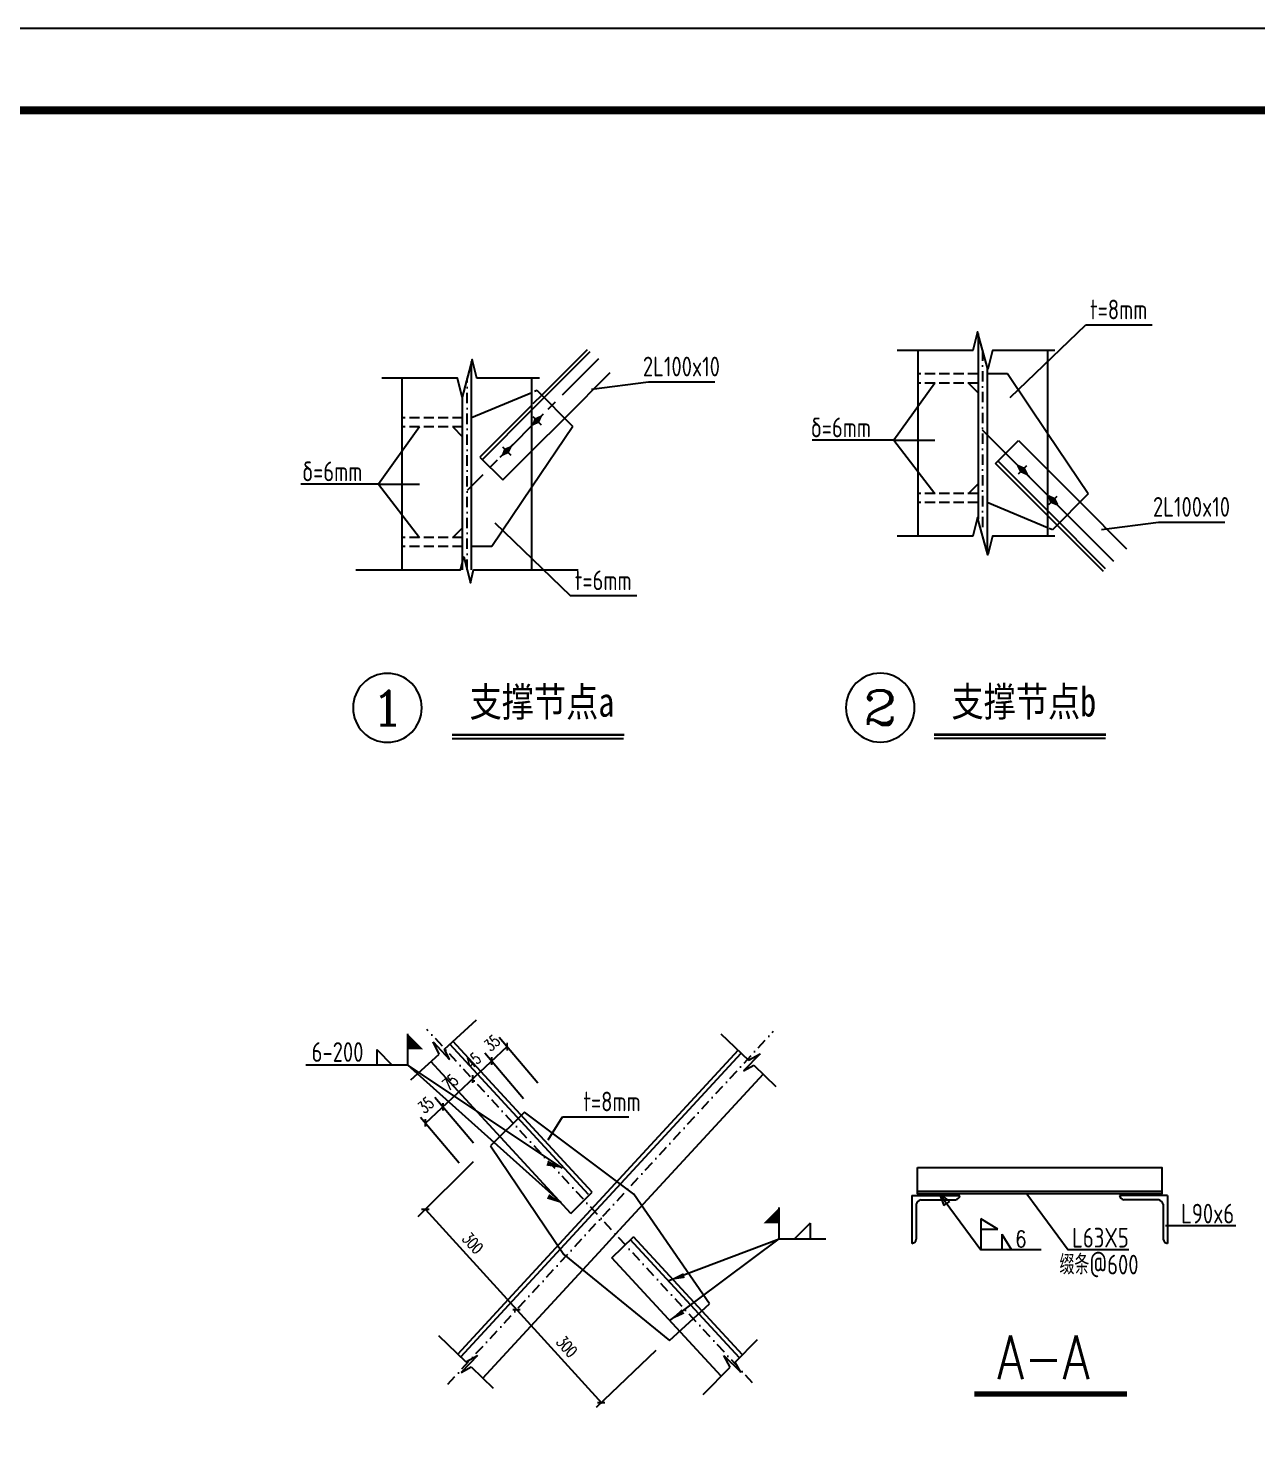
# Model space of a CAD drawing. Extents: x 69728788 to 150163257, y 20675998 to 43663798.
# Drawn here: x 75112183 to 75142181, y 21003570 to 21038288 of the extents above; entities that cross this region are included whole.
import ezdxf
from ezdxf.enums import TextEntityAlignment as Align

# ---------------------------------------------------------------- set-up
doc = ezdxf.new("R2010")
doc.units = 0
doc.header["$LTSCALE"] = 1000
doc.header["$MEASUREMENT"] = 0
for name, pattern in [('CENTER', [2, 1.25, -0.25, 0.25, -0.25]), ('DASH', [0.35, 0.25, -0.1]), ('DASHDOT', [25.4, 12.7, -6.35, 0, -6.35]), ('DOTE', [2.42, 2, -0.2, 0.02, -0.2]), ('X1', [2.5, 1.5, -1])]:
    doc.linetypes.add(name, pattern=pattern)
doc.layers.get('0').update_dxf_attribs({"linetype": 'CONTINUOUS'})
for name, color, linetype in [('DIM', 3, 'CONTINUOUS'), ('DOTE', 251, 'DOTE'), ('JZSM', 7, 'CONTINUOUS'), ('LAYER3', 5, 'CONTINUOUS'), ('PUB_TEXT', 7, 'CONTINUOUS'), ('PUB_TITLE', 4, 'CONTINUOUS'), ('S', 2, 'CONTINUOUS'), ('X1', 2, 'X1')]:
    doc.layers.add(name, color=color, linetype=linetype)
doc.styles.add('-楷体_GB2312', font='', dxfattribs={"width": 0.8})
doc.styles.add('_TCH_DIM', font='SIMPLEX', dxfattribs={"bigfont": 'GBCBIG'})
doc.styles.add('_TXT', font='SIMPLEX.shx', dxfattribs={"width": 0.6})
doc.styles.add('COMP', font='complex', dxfattribs={"bigfont": 'hztxt'})
doc.styles.add('DIM_FONT', font='SIMPLEX.shx', dxfattribs={"width": 0.8})
doc.styles.add('TSSD_Rein', font='atssdeng.shx', dxfattribs={"width": 0.7, "bigfont": 'atssdchn.shx'})
doc.styles.get('-楷体_GB2312').set_extended_font_data('SimSun')

# ---------------------------------------------------------------- blocks, each defined once
blk = doc.blocks.new('_INDEX1')
at = {"const_width": 0.035}
blk.add_lwpolyline([(-0.5, 0, 1), (0.5, 0, 1)], format="xyb", close=True, dxfattribs=at)
at = {"style": 'COMP', "width": 2.333333}
blk.add_attdef('1', text='', height=0.5, dxfattribs=at).set_placement((-0.25, -0.25), (0.25, -0.25), align=Align.FIT)
blk = doc.blocks.new('32')
at = {"layer": 'JZSM'}
for p, q in [((-29972, 125922), (-30234, 125660)), ((-30180, 125876), (-30011, 125706)), ((-30132, 125827), (-30014, 125880)), ((-30067, 125762), (-30014, 125880)), ((-30132, 125827), (-30185, 125709)), ((-30067, 125762), (-30185, 125709))]:
    blk.add_line(p, q, dxfattribs=at)
at = {"layer": 'JZSM', "const_width": 32.1}
blk.add_lwpolyline([(-30111, 125806, 1), (-30088, 125783, 1)], format="xyb", close=True, dxfattribs=at)

msp = doc.modelspace()

# ---------------------------------------------------------------- linework, layer by layer
at = {"color": 7}
for p, q in [((75136164.1, 21029275.2), (75138007.5, 21031052.3)), ((75138007.5, 21031052.3), (75139630.7, 21031052.3)), ((75135378.9, 21030842.4), (75135378.9, 21026309.9)), ((75125895.1, 21030389.2), (75124482.3, 21028975.1)), ((75124729.8, 21029342.4), (75125835.3, 21030448.8)), ((75133905.3, 21030425), (75133905.3, 21025892.5)), ((75137073.2, 21030425), (75137073.2, 21025892.5)), ((75123008.7, 21025072.8), (75123008.7, 21030155)), ((75135599.6, 21030019), (75135599.6, 21025486.5)), ((75121314.4, 21025072.8), (75121314.4, 21029749)), ((75124482.3, 21025072.8), (75124482.3, 21029749)), ((75125289.8, 21028782.4), (75126396.2, 21029889.7)), ((75125935.4, 21029483.8), (75127326.8, 21029659.8)), ((75127326.8, 21029659.8), (75128950, 21029659.8)), ((75136096.4, 21029852.3), (75135599.6, 21029852.3)), ((75137073.2, 21028403.1), (75136096.4, 21029852.3)), ((75122788, 21025072.8), (75122788, 21029331.6)), ((75124482.3, 21029395.6), (75123008.7, 21028779.5)), ((75124729.8, 21029342.4), (75124507.1, 21029119.5)), ((75124609.2, 21029448.6), (75124547.5, 21029422.9)), ((75125480, 21028570), (75124609.2, 21029448.6)), ((75124482.3, 21029094.6), (75123212.5, 21027823.6)), ((75124482.3, 21028975.1), (75123272.2, 21027763.9)), ((75124482.3, 21027974.1), (75125289.8, 21028782.4)), ((75125480, 21028570), (75124482.3, 21027089.9)), ((75138697.4, 21025271.9), (75135489.2, 21028483)), ((75138070.9, 21026923), (75137073.2, 21028403.1)), ((75123772.7, 21027263.9), (75124482.3, 21027974.1)), ((75135803.3, 21027669.4), (75136363.6, 21028229.2)), ((75136363.6, 21028229.2), (75137073.2, 21027518.9)), ((75123212.5, 21027823.6), (75123772.7, 21027263.9)), ((75137073.2, 21026398.4), (75135803.3, 21027669.4)), ((75137073.2, 21026517.9), (75135863.1, 21027729.1)), ((75137073.2, 21027518.9), (75137880.7, 21026710.6)), ((75124482.3, 21027089.9), (75123505.5, 21025640.7)), ((75138070.9, 21026923), (75137200.1, 21026044.4)), ((75137073.2, 21026097.4), (75135599.6, 21026713.6)), ((75137880.7, 21026710.6), (75139007.5, 21025582.9)), ((75123573.2, 21026217.8), (75125416.6, 21024440.7)), ((75138491.5, 21025098.3), (75137073.2, 21026517.9)), ((75137320.7, 21026150.6), (75137073.2, 21026398.4)), ((75138394.4, 21026057.9), (75139785.8, 21026233.9)), ((75139785.8, 21026233.9), (75141409, 21026233.9)), ((75137200.1, 21026044.4), (75137114.4, 21026080.2)), ((75137320.7, 21026150.6), (75138429.9, 21025040.5)), ((75123505.5, 21025640.7), (75123008.7, 21025640.7)), ((75125416.6, 21024440.7), (75127039.8, 21024440.7)), ((75122344.9, 21013370.5), (75123127, 21014087.9)), ((75129099.3, 21013744.3), (75129769.2, 21013100)), ((75121882.6, 21011563.9), (75123876.5, 21013430.8)), ((75122072.9, 21013544), (75122467.6, 21013113.7)), ((75122212, 21013248.6), (75122072.9, 21013544)), ((75122467.6, 21013113.7), (75122344.9, 21013370.5)), ((75123679.8, 21013663.5), (75124622.8, 21012547.4)), ((75121527.1, 21012620.4), (75122212, 21013248.6)), ((75123330.6, 21013279.9), (75124273.6, 21012163.7)), ((75130055.3, 21013257.4), (75129650.5, 21012836.5)), ((75129769.2, 21013100), (75130055.3, 21013257.4)), ((75129650.5, 21012836.5), (75129899.2, 21012975)), ((75129899.2, 21012975), (75130435.3, 21012459.5)), ((75122108.2, 21012198.6), (75123051.2, 21011082.4)), ((75121759, 21011710.2), (75122701.9, 21010594.1)), ((75124299.1, 21011833.3), (75123466.4, 21011005.1)), ((75126968.1, 21009828.9), (75124299.1, 21011833.3)), ((75124877.3, 21011156.5), (75125227.4, 21011717.7)), ((75125227.4, 21011717.7), (75126850.6, 21011717.7)), ((75123466.4, 21011005.1), (75125259, 21008360)), ((75123043.9, 21010617), (75121697.4, 21009275.8)), ((75125431.2, 21009360.9), (75125951.2, 21009877.5)), ((75128817.1, 21007150.4), (75126968.1, 21009828.9)), ((75121878.2, 21009455.9), (75126186.3, 21004723.7)), ((75126430.4, 21008276.9), (75126958.9, 21008791.5)), ((75125259, 21008360), (75127843.2, 21006256.1)), ((75127843.2, 21006256.1), (75128817.1, 21007150.4)), ((75122199, 21006382.1), (75122868.5, 21005737.4)), ((75129446.5, 21005731.4), (75129991.2, 21006283.3)), ((75123154.7, 21005894.5), (75122749.6, 21005473.9)), ((75122868.5, 21005737.4), (75123154.7, 21005894.5)), ((75127508.8, 21006014), (75126047.8, 21004617.4)), ((75129319.8, 21005603), (75129166.2, 21005891.1)), ((75129166.2, 21005891.1), (75129581.8, 21005480.9)), ((75129581.8, 21005480.9), (75129446.5, 21005731.4)), ((75122749.6, 21005473.9), (75122998.4, 21005612.3)), ((75122998.4, 21005612.3), (75123534.1, 21005096.4)), ((75128666.9, 21004941.5), (75129319.8, 21005603))]:
    msp.add_line(p, q, dxfattribs=at)
at = {"color": 7, "linetype": 'CENTER'}
msp.add_line((75126106.5, 21030221.1), (75122898.3, 21027010), dxfattribs=at)
at = {"linetype": 'DASH'}
for p, q in [((75135378.9, 21029852.3), (75133905.3, 21029852.3)), ((75135378.9, 21029631.7), (75133905.3, 21029631.7)), ((75122788, 21028779.5), (75121314.4, 21028779.5)), ((75122788, 21028558.8), (75121314.4, 21028558.8)), ((75135378.9, 21026934.2), (75133905.3, 21026934.2)), ((75135378.9, 21026713.6), (75133905.3, 21026713.6)), ((75122788, 21025861.4), (75121314.4, 21025861.4)), ((75122788, 21025640.7), (75121314.4, 21025640.7))]:
    msp.add_line(p, q, dxfattribs=at)
for p, q in [((75134325.2, 21029631.7), (75133323.8, 21028238.5)), ((75135142.8, 21029631.7), (75135378.9, 21029394.3)), ((75121734.3, 21028558.8), (75120732.9, 21027165.7)), ((75122551.9, 21028558.8), (75122788, 21028321.5)), ((75133323.8, 21028238.5), (75131327.9, 21028238.5)), ((75133323.8, 21028238.5), (75134325.2, 21028238.5)), ((75133323.8, 21028238.5), (75134325.2, 21026934.2)), ((75120732.9, 21027165.7), (75118834.1, 21027165.7)), ((75120732.9, 21027165.7), (75121734.3, 21027165.7)), ((75120732.9, 21027165.7), (75121734.3, 21025861.4)), ((75135142.8, 21026934.2), (75135378.9, 21027171.5)), ((75122551.9, 21025861.4), (75122788, 21026098.7)), ((75126721.7, 21020948.9), (75122535.5, 21020948.9)), ((75138491.4, 21020954.1), (75134305.1, 21020954.1)), ((75134437.4, 21009837.1), (75134541.5, 21009553.9)), ((75134437.4, 21009837.1), (75134676.6, 21009653.1)), ((75134437.4, 21009837.1), (75135444.2, 21008467.2)), ((75134541.5, 21009553.9), (75134609.1, 21009603.5)), ((75134676.6, 21009653.1), (75134609.1, 21009603.5)), ((75136572.7, 21009837.1), (75137579.5, 21008467.2)), ((75135862.9, 21008978.1), (75135446.2, 21009229.2)), ((75135446.2, 21009229.2), (75135446.2, 21008467.2)), ((75135446.2, 21008978.1), (75135862.9, 21008978.1)), ((75135957.8, 21008848.8), (75136198.4, 21008467.2)), ((75135957.8, 21008848.8), (75135957.8, 21008467.2)), ((75141676.2, 21009055.1), (75139954.1, 21009055.1)), ((75136922.9, 21008467.2), (75135444.2, 21008467.2)), ((75139058.2, 21008467.2), (75137579.5, 21008467.2))]:
    msp.add_line(p, q)
at = {"color": 7}
for points in [[(75137255.1, 21030425), (75135728.4, 21030425), (75135613.8, 21029966), (75135367.8, 21030884), (75135253.2, 21030425), (75133405.6, 21030425)], [(75124664.2, 21029749), (75123137.5, 21029749), (75123022.9, 21030208), (75122776.9, 21029290), (75122662.3, 21029749), (75120814.7, 21029749)], [(75137255.1, 21025892.5), (75135728.4, 21025892.5), (75135613.8, 21025433.5), (75135367.8, 21026351.5), (75135253.2, 21025892.5), (75133405.6, 21025892.5)], [(75120184, 21025072.8), (75122740, 21025072.8), (75122819, 21025389.6), (75122977.7, 21024755.9), (75123056.7, 21025072.8), (75125612.7, 21025072.8)]]:
    msp.add_lwpolyline(points, dxfattribs=at)
for points, const_width in [([(75123876.1, 21013525.8), (75123876.9, 21013335.7)], 48), ([(75123500.1, 21013173.7), (75123500.9, 21012983.7)], 48), ([(75123031.5, 21012735), (75123032.4, 21012545)], 48), ([(75122307.5, 21012057.2), (75122308.4, 21011867.1)], 48), ([(75121877.8, 21011664.1), (75121878.6, 21011474.1)], 48), ([(75121783.2, 21009455.5), (75121973.3, 21009456.3)], 48), ([(75124010.6, 21007008.7), (75124200.7, 21007009.6)], 48), ([(75135284.9, 21004951.4), (75139016.8, 21004951.4)], 132.7), ([(75126078.6, 21004737.2), (75126268.6, 21004738)], 48)]:
    msp.add_lwpolyline(points, dxfattribs=dict(const_width=const_width))
for points in [[(75125227.6, 21010466.1, 0, 126.7, 0), (75124854.7, 21010586.2, 126.7, 126.7, 0)], [(75125222.8, 21009601.7, 0, 126.7, 0), (75124871.9, 21009775.8, 126.7, 126.7, 0)], [(75127823.9, 21007726.4, 0, 126.7, 0), (75128198, 21007842.9, 126.7, 126.7, 0)], [(75127845.5, 21006748.5, 0, 126.7, 0), (75128172.7, 21006963.9, 126.7, 126.7, 0)]]:
    msp.add_lwpolyline(points, format="xyseb", dxfattribs=at)
at = {"layer": 'DIM', "color": 7}
for p, q in [((75121450.6, 21012981), (75121450.6, 21013741.3)), ((75120690.3, 21013361.1), (75121070.4, 21012981)), ((75120690.3, 21013361.1), (75120690.3, 21012981)), ((75121450.6, 21012981), (75118960.9, 21012981)), ((75125228.8, 21010461.9), (75121450.6, 21012981)), ((75125200.7, 21009615.6), (75121450.6, 21012981)), ((75130518.2, 21008739.4), (75130518.2, 21009499.7)), ((75131278.5, 21009119.6), (75130898.3, 21008739.4)), ((75131278.5, 21009119.6), (75131278.5, 21008739.4)), ((75127822.7, 21007722.2), (75130518.2, 21008739.4)), ((75127846.2, 21006743.2), (75130518.2, 21008739.4)), ((75130518.2, 21008739.4), (75131656.1, 21008739.4))]:
    msp.add_line(p, q, dxfattribs=at)
for points in [[(75121450.6, 21013741.3), (75121830.7, 21013361.1), (75121450.6, 21013361.1)], [(75130518.2, 21009499.7), (75130138, 21009119.6), (75130518.2, 21009119.6)]]:
    msp.add_solid(points, dxfattribs=at)
at = {"layer": 'DOTE', "linetype": 'DASHDOT', "ltscale": 0.02}
for p, q in [((75135489.2, 21030430.7), (75135489.2, 21025898.2)), ((75122898.3, 21025072.8), (75122898.3, 21029743.3)), ((75129870.5, 21005221.5), (75121916.5, 21013850.1)), ((75122425.5, 21005189), (75130379.1, 21013805.4))]:
    msp.add_line(p, q, dxfattribs=at)
at = {"layer": 'LAYER3'}
for p, q in [((75133897.3, 21009901.1), (75139870.5, 21009901.1)), ((75133763.1, 21009796.3), (75133763.1, 21008623)), ((75133763.1, 21009796.3), (75134936.5, 21009796.3)), ((75133869.8, 21009583), (75133869.8, 21008729.7)), ((75133976.5, 21009689.7), (75134829.8, 21009689.7)), ((75140004.7, 21009796.3), (75138831.4, 21009796.3)), ((75139791.4, 21009689.7), (75138938.1, 21009689.7)), ((75139898, 21009583), (75139898, 21008729.7)), ((75140004.7, 21009796.3), (75140004.7, 21008623))]:
    msp.add_line(p, q, dxfattribs=at)
msp.add_lwpolyline([(75133897.3, 21010477.1), (75139870.5, 21010477.1), (75139870.5, 21009837.1), (75133897.3, 21009837.1)], close=True, dxfattribs=at)
for centre, start, end in [((75134006.5, 21009553), 102.37617, 167.62383), ((75134799.8, 21009826.3), 282.37617, 347.62383), ((75138968, 21009826.3), 192.37617, 257.62383), ((75139761.4, 21009553), 12.37617, 77.62383), ((75133733.2, 21008759.7), 282.37617, 347.62383), ((75140034.7, 21008759.7), 192.37617, 257.62383)]:
    msp.add_arc(centre, 139.9, start, end, dxfattribs=at)
at = {"layer": 'PUB_TEXT', "const_width": 60}
for points in [[(75122529.8, 21021040.2), (75126735.2, 21021040.2)], [(75134299.4, 21021045.4), (75138504.9, 21021045.4)]]:
    msp.add_lwpolyline(points, dxfattribs=at)
at = {"layer": 'PUB_TITLE'}
msp.add_lwpolyline([(75043830.5, 20954287.7), (75162630.5, 20954287.7), (75162630.5, 21038287.7), (75043830.5, 21038287.7)], close=True, dxfattribs=at)
at = {"layer": 'PUB_TITLE', "const_width": 200}
msp.add_lwpolyline([(75048830.5, 20956287.7), (75160630.5, 20956287.7), (75160630.5, 21036287.7), (75048830.5, 21036287.7)], close=True, dxfattribs=at)
at = {"layer": 'S', "color": 7}
for p, q in [((75125863.8, 21009822.8), (75122477.1, 21013491.7)), ((75125951.2, 21009877.5), (75122551.8, 21013560.2)), ((75129519, 21013340.6), (75125924, 21009445.9)), ((75125431.2, 21009360.9), (75122011.7, 21013070.3)), ((75122746.8, 21005854.5), (75129592.1, 21013270.3)), ((75130127.7, 21012755.3), (75126613.2, 21008948)), ((75122673.7, 21005924.9), (75125924, 21009445.9)), ((75123282, 21005339.1), (75126210.8, 21008512)), ((75129549.4, 21005835.6), (75126882.2, 21008725.2)), ((75129620.7, 21005907.9), (75126958.9, 21008791.5)), ((75129105.5, 21005385.8), (75126430.4, 21008276.9))]:
    msp.add_line(p, q, dxfattribs=at)
at = {"layer": 'X1', "color": 7}
msp.add_line((75126210.8, 21008512), (75126613.2, 21008948), dxfattribs=at)

# ---------------------------------------------------------------- block references
at = {"xscale": 1.199970006942749, "yscale": 1.199969999492168, "zscale": 1.19997}
for p in [(75160721.6, 20877766.7), (75159980.7, 20877025)]:
    msp.add_blockref('32', p, dxfattribs=at)
at = {"xscale": 1.199969996608054, "yscale": 1.199969995766878, "zscale": 1.19997, "rotation": 89.94788932688084}
for p in [(75287445.6, 21063489.4), (75288188.8, 21062745.6)]:
    msp.add_blockref('32', p, dxfattribs=at)
at = {"layer": 'PUB_TEXT', "xscale": 1679.957997724414, "yscale": 1679.958000071347, "zscale": 1679.958}
msp.add_blockref('_INDEX1', (75120951, 21021701.7), dxfattribs=at).add_auto_attribs({'1': '1'})
at = {"layer": 'PUB_TEXT'}
ref = msp.add_blockref('_INDEX1', (75132989.1, 21021706.9), dxfattribs=dict(at, xscale=1679.957997724414, yscale=1679.958000071347, zscale=1679.958))
ref.add_attrib('1', '2', dxfattribs={"layer": '0', "height": 840, "style": 'COMP', "width": 1.5}).set_placement((75132569.1, 21021286.9), (75133409.1, 21021286.9), align=Align.FIT)

# ---------------------------------------------------------------- texts
at = {"insert": (75136560, 21008936.1), "char_height": 400, "attachment_point": 3, "style": 'DIM_FONT'}
msp.add_mtext('6', dxfattribs=at)
at = {"layer": 'PUB_TEXT', "style": 'TSSD_Rein', "width": 0.8}
for s, p in [('t=8mm', (75138812.9, 21031426.8)), ('2L100x10', (75128132.2, 21030034.3)), ('2L100x10', (75140591.2, 21026608.3)), ('t=6mm', (75126222, 21024815.1)), ('t=8mm', (75126437.1, 21012092.2)), ('L90x6', (75140985, 21009354.6)), ('L63X5', (75138367.1, 21008766.7))]:
    msp.add_text(s, height=479.99, dxfattribs=at).set_placement(p, align=Align.MIDDLE_CENTER)
at = {"layer": 'PUB_TEXT', "width": 0.8}
for s, height, style, p in [('δ=6mm', 479.99, 'TSSD_Rein', (75131293.1, 21028307.7)), ('δ=6mm', 479.99, 'TSSD_Rein', (75118869.6, 21027234.9)), ('支撑节点a', 719.98, '-楷体_GB2312', (75122960.6, 21021486.9)), ('支撑节点b', 719.98, '-楷体_GB2312', (75134730.2, 21021492.1)), ('6-200', 479.99, 'TSSD_Rein', (75119100.2, 21013059.4)), ('缀条@600', 479.99, 'TSSD_Rein', (75137366.5, 21007870)), ('A-A', 1061.66, '_TXT', (75135846.6, 21005314.6))]:
    msp.add_text(s, height=height, dxfattribs=dict(at, style=style)).set_placement(p)
at = {"layer": 'PUB_TEXT', "style": '_TCH_DIM', "width": 0.705882}
for s, rotation, oblique, p in [('35', 40.96653, 0, (75123470.2, 21013296.1)), ('45', 40.96653, 360, (75123004.3, 21012864.5)), ('75', 40.96653, 0, (75122446.8, 21012337.9)), ('35', 40.96653, 360, (75121852.3, 21011781.3)), ('300', 311.73001, 360, (75122757.3, 21008732.1)), ('300', 311.73001, 360, (75125055.3, 21006207.8))]:
    msp.add_text(s, height=285.59, rotation=rotation, dxfattribs=dict(at, oblique=oblique)).set_placement(p)

doc.saveas('drawing.dxf')
